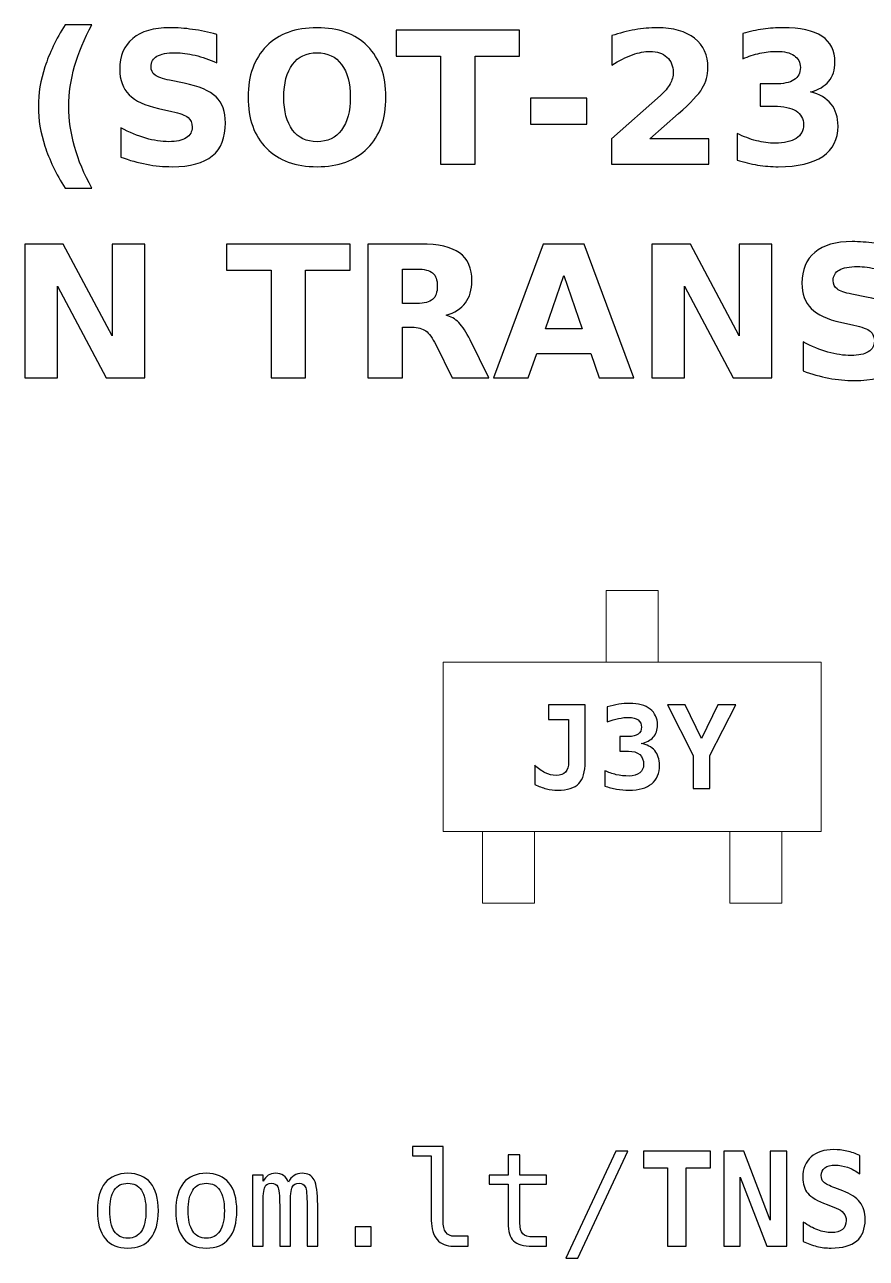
# Model space of a CAD drawing. Header units: centimetres. Extents: x -11.37 to -9.62, y -15.24 to -14.3.
# Drawn here: x -10.966 to -10.32, y -15.243 to -14.295 of the extents above; entities that cross this region are included whole.
import ezdxf

# ---------------------------------------------------------------- set-up
doc = ezdxf.new("R2010")
doc.units = ezdxf.units.CM
doc.header["$MEASUREMENT"] = 0
doc.layers.add('Layer 1', color=7, linetype='Continuous')

msp = doc.modelspace()

# ---------------------------------------------------------------- linework, layer by layer
at = {"layer": 'Layer 1', "color": 7, "lineweight": 9}
for points in [[(-10.52, -14.785), (-10.48, -14.785), (-10.48, -14.73), (-10.52, -14.73), (-10.52, -14.785)], [(-10.645, -14.915), (-10.355, -14.915), (-10.355, -14.785), (-10.645, -14.785), (-10.645, -14.915)], [(-10.615, -14.97), (-10.575, -14.97), (-10.575, -14.915), (-10.615, -14.915), (-10.615, -14.97)], [(-10.425, -14.97), (-10.385, -14.97), (-10.385, -14.915), (-10.425, -14.915), (-10.425, -14.97)]]:
    msp.add_lwpolyline(points, close=True, dxfattribs=at)
at = {"layer": 'Layer 1', "color": 250}
for points, knots in [([(-10.91477, -14.42107), (-10.91477, -14.42107), (-10.93523, -14.42107), (-10.93523, -14.42107), (-10.93523, -14.42107), (-10.94226, -14.40974), (-10.94746, -14.39894), (-10.9508, -14.38871), (-10.9508, -14.38871), (-10.95416, -14.3785), (-10.95583, -14.36837), (-10.95583, -14.3583), (-10.95583, -14.3583), (-10.95583, -14.34824), (-10.95414, -14.33805), (-10.95078, -14.32775), (-10.95078, -14.32775), (-10.94739, -14.31743), (-10.94222, -14.30666), (-10.93523, -14.29539), (-10.93523, -14.29539), (-10.93523, -14.29539), (-10.91477, -14.29539), (-10.91477, -14.29539), (-10.91477, -14.29539), (-10.92065, -14.30628), (-10.92505, -14.31693), (-10.92799, -14.32733), (-10.92799, -14.32733), (-10.93093, -14.33772), (-10.93241, -14.348), (-10.93241, -14.35816), (-10.93241, -14.35816), (-10.93241, -14.36832), (-10.93095, -14.3786), (-10.92804, -14.38904), (-10.92804, -14.38904), (-10.92512, -14.39946), (-10.9207, -14.41014), (-10.91477, -14.42107)], [0, 0, 0, 0, 0.1, 0.1, 0.1, 0.1, 0.2, 0.2, 0.2, 0.2, 0.3, 0.3, 0.3, 0.3, 0.4, 0.4, 0.4, 0.4, 0.5, 0.5, 0.5, 0.5, 0.6, 0.6, 0.6, 0.6, 0.7, 0.7, 0.7, 0.7, 0.8, 0.8, 0.8, 0.8, 0.9, 0.9, 0.9, 0.9, 1, 1, 1, 1]), ([(-10.81893, -14.30285), (-10.81893, -14.30285), (-10.81893, -14.3246), (-10.81893, -14.3246), (-10.81893, -14.3246), (-10.82458, -14.32208), (-10.8301, -14.32018), (-10.83546, -14.31889), (-10.83546, -14.31889), (-10.84085, -14.31759), (-10.84593, -14.31696), (-10.8507, -14.31696), (-10.8507, -14.31696), (-10.85703, -14.31696), (-10.86173, -14.31783), (-10.86477, -14.31957), (-10.86477, -14.31957), (-10.8678, -14.32133), (-10.86931, -14.32404), (-10.86931, -14.32771), (-10.86931, -14.32771), (-10.86931, -14.33046), (-10.8683, -14.33262), (-10.86625, -14.33415), (-10.86625, -14.33415), (-10.8642, -14.33568), (-10.86049, -14.33702), (-10.8551, -14.33812), (-10.8551, -14.33812), (-10.8551, -14.33812), (-10.84381, -14.34038), (-10.84381, -14.34038), (-10.84381, -14.34038), (-10.83236, -14.34269), (-10.82425, -14.34617), (-10.81943, -14.35087), (-10.81943, -14.35087), (-10.8146, -14.35555), (-10.81218, -14.36221), (-10.81218, -14.37084), (-10.81218, -14.37084), (-10.81218, -14.3822), (-10.81554, -14.39064), (-10.82227, -14.39617), (-10.82227, -14.39617), (-10.829, -14.40169), (-10.83927, -14.40447), (-10.8531, -14.40447), (-10.8531, -14.40447), (-10.85964, -14.40447), (-10.86618, -14.40386), (-10.87274, -14.40261), (-10.87274, -14.40261), (-10.8793, -14.40136), (-10.88589, -14.39953), (-10.89245, -14.39711), (-10.89245, -14.39711), (-10.89245, -14.39711), (-10.89245, -14.37472), (-10.89245, -14.37472), (-10.89245, -14.37472), (-10.88589, -14.3782), (-10.87954, -14.38083), (-10.8734, -14.3826), (-10.8734, -14.3826), (-10.86726, -14.38436), (-10.86136, -14.38525), (-10.85567, -14.38525), (-10.85567, -14.38525), (-10.84988, -14.38525), (-10.84544, -14.38429), (-10.84236, -14.38236), (-10.84236, -14.38236), (-10.83927, -14.38043), (-10.83775, -14.37768), (-10.83775, -14.37408), (-10.83775, -14.37408), (-10.83775, -14.37088), (-10.83878, -14.36839), (-10.84087, -14.36665), (-10.84087, -14.36665), (-10.84297, -14.36491), (-10.84713, -14.36334), (-10.85339, -14.36197), (-10.85339, -14.36197), (-10.85339, -14.36197), (-10.86366, -14.35969), (-10.86366, -14.35969), (-10.86366, -14.35969), (-10.87394, -14.35748), (-10.88147, -14.35398), (-10.88622, -14.34915), (-10.88622, -14.34915), (-10.89097, -14.34433), (-10.89334, -14.33782), (-10.89334, -14.32966), (-10.89334, -14.32966), (-10.89334, -14.3194), (-10.89003, -14.31152), (-10.88342, -14.30602), (-10.88342, -14.30602), (-10.87681, -14.30049), (-10.86731, -14.29774), (-10.85489, -14.29774), (-10.85489, -14.29774), (-10.84925, -14.29774), (-10.84344, -14.29817), (-10.83746, -14.29901), (-10.83746, -14.29901), (-10.83149, -14.29986), (-10.82531, -14.30113), (-10.81893, -14.30285)], [0, 0, 0, 0, 0.035714, 0.035714, 0.035714, 0.035714, 0.071429, 0.071429, 0.071429, 0.071429, 0.107143, 0.107143, 0.107143, 0.107143, 0.142857, 0.142857, 0.142857, 0.142857, 0.178571, 0.178571, 0.178571, 0.178571, 0.214286, 0.214286, 0.214286, 0.214286, 0.25, 0.25, 0.25, 0.25, 0.285714, 0.285714, 0.285714, 0.285714, 0.321429, 0.321429, 0.321429, 0.321429, 0.357143, 0.357143, 0.357143, 0.357143, 0.392857, 0.392857, 0.392857, 0.392857, 0.428571, 0.428571, 0.428571, 0.428571, 0.464286, 0.464286, 0.464286, 0.464286, 0.5, 0.5, 0.5, 0.5, 0.535714, 0.535714, 0.535714, 0.535714, 0.571429, 0.571429, 0.571429, 0.571429, 0.607143, 0.607143, 0.607143, 0.607143, 0.642857, 0.642857, 0.642857, 0.642857, 0.678571, 0.678571, 0.678571, 0.678571, 0.714286, 0.714286, 0.714286, 0.714286, 0.75, 0.75, 0.75, 0.75, 0.785714, 0.785714, 0.785714, 0.785714, 0.821429, 0.821429, 0.821429, 0.821429, 0.857143, 0.857143, 0.857143, 0.857143, 0.892857, 0.892857, 0.892857, 0.892857, 0.928571, 0.928571, 0.928571, 0.928571, 0.964286, 0.964286, 0.964286, 0.964286, 1, 1, 1, 1]), ([(-10.74191, -14.29774), (-10.72538, -14.29774), (-10.71242, -14.30247), (-10.70306, -14.31195), (-10.70306, -14.31195), (-10.69368, -14.3214), (-10.689, -14.33445), (-10.689, -14.35113), (-10.689, -14.35113), (-10.689, -14.36776), (-10.69368, -14.38081), (-10.70306, -14.39026), (-10.70306, -14.39026), (-10.71242, -14.39974), (-10.72538, -14.40447), (-10.74191, -14.40447), (-10.74191, -14.40447), (-10.7584, -14.40447), (-10.77133, -14.39974), (-10.78074, -14.39026), (-10.78074, -14.39026), (-10.79012, -14.38081), (-10.79483, -14.36776), (-10.79483, -14.35113), (-10.79483, -14.35113), (-10.79483, -14.33445), (-10.79012, -14.3214), (-10.78074, -14.31195), (-10.78074, -14.31195), (-10.77133, -14.30247), (-10.7584, -14.29774), (-10.74191, -14.29774)], [0, 0, 0, 0, 0.125, 0.125, 0.125, 0.125, 0.25, 0.25, 0.25, 0.25, 0.375, 0.375, 0.375, 0.375, 0.5, 0.5, 0.5, 0.5, 0.625, 0.625, 0.625, 0.625, 0.75, 0.75, 0.75, 0.75, 0.875, 0.875, 0.875, 0.875, 1, 1, 1, 1]), ([(-10.48641, -14.38297), (-10.48641, -14.38297), (-10.44113, -14.38297), (-10.44113, -14.38297), (-10.44113, -14.38297), (-10.44113, -14.38297), (-10.44113, -14.40247), (-10.44113, -14.40247), (-10.44113, -14.40247), (-10.44113, -14.40247), (-10.5159, -14.40247), (-10.5159, -14.40247), (-10.5159, -14.40247), (-10.5159, -14.40247), (-10.5159, -14.38297), (-10.5159, -14.38297), (-10.5159, -14.38297), (-10.5159, -14.38297), (-10.47834, -14.34984), (-10.47834, -14.34984), (-10.47834, -14.34984), (-10.47498, -14.3468), (-10.47251, -14.34384), (-10.47091, -14.34095), (-10.47091, -14.34095), (-10.46929, -14.33805), (-10.46849, -14.33504), (-10.46849, -14.33191), (-10.46849, -14.33191), (-10.46849, -14.32709), (-10.47011, -14.32321), (-10.47335, -14.32027), (-10.47335, -14.32027), (-10.47658, -14.31733), (-10.48088, -14.31588), (-10.48627, -14.31588), (-10.48627, -14.31588), (-10.4904, -14.31588), (-10.49492, -14.31677), (-10.49984, -14.31853), (-10.49984, -14.31853), (-10.50475, -14.3203), (-10.51002, -14.32293), (-10.51562, -14.32641), (-10.51562, -14.32641), (-10.51562, -14.32641), (-10.51562, -14.30381), (-10.51562, -14.30381), (-10.51562, -14.30381), (-10.50964, -14.30184), (-10.50374, -14.30033), (-10.49791, -14.2993), (-10.49791, -14.2993), (-10.49207, -14.29826), (-10.48636, -14.29774), (-10.48074, -14.29774), (-10.48074, -14.29774), (-10.46844, -14.29774), (-10.45887, -14.30045), (-10.45205, -14.30588), (-10.45205, -14.30588), (-10.44523, -14.31129), (-10.44182, -14.31884), (-10.44182, -14.32855), (-10.44182, -14.32855), (-10.44182, -14.33415), (-10.44327, -14.33937), (-10.44617, -14.34422), (-10.44617, -14.34422), (-10.44906, -14.34906), (-10.45515, -14.35555), (-10.46442, -14.36369), (-10.46442, -14.36369), (-10.46442, -14.36369), (-10.48641, -14.38297), (-10.48641, -14.38297)], [0, 0, 0, 0, 0.052632, 0.052632, 0.052632, 0.052632, 0.105263, 0.105263, 0.105263, 0.105263, 0.157895, 0.157895, 0.157895, 0.157895, 0.210526, 0.210526, 0.210526, 0.210526, 0.263158, 0.263158, 0.263158, 0.263158, 0.315789, 0.315789, 0.315789, 0.315789, 0.368421, 0.368421, 0.368421, 0.368421, 0.421053, 0.421053, 0.421053, 0.421053, 0.473684, 0.473684, 0.473684, 0.473684, 0.526316, 0.526316, 0.526316, 0.526316, 0.578947, 0.578947, 0.578947, 0.578947, 0.631579, 0.631579, 0.631579, 0.631579, 0.684211, 0.684211, 0.684211, 0.684211, 0.736842, 0.736842, 0.736842, 0.736842, 0.789474, 0.789474, 0.789474, 0.789474, 0.842105, 0.842105, 0.842105, 0.842105, 0.894737, 0.894737, 0.894737, 0.894737, 0.947368, 0.947368, 0.947368, 0.947368, 1, 1, 1, 1]), ([(-10.36315, -14.34699), (-10.35623, -14.34878), (-10.35094, -14.35191), (-10.34734, -14.35633), (-10.34734, -14.35633), (-10.34374, -14.36077), (-10.34193, -14.36639), (-10.34193, -14.37324), (-10.34193, -14.37324), (-10.34193, -14.38344), (-10.34584, -14.3912), (-10.35364, -14.39652), (-10.35364, -14.39652), (-10.36145, -14.40181), (-10.37284, -14.40447), (-10.38782, -14.40447), (-10.38782, -14.40447), (-10.39311, -14.40447), (-10.3984, -14.40405), (-10.40372, -14.4032), (-10.40372, -14.4032), (-10.40901, -14.40235), (-10.41425, -14.40106), (-10.41945, -14.39937), (-10.41945, -14.39937), (-10.41945, -14.39937), (-10.41945, -14.3789), (-10.41945, -14.3789), (-10.41945, -14.3789), (-10.41449, -14.38137), (-10.40957, -14.38326), (-10.40468, -14.38453), (-10.40468, -14.38453), (-10.39979, -14.38577), (-10.39497, -14.38641), (-10.39024, -14.38641), (-10.39024, -14.38641), (-10.38321, -14.38641), (-10.37782, -14.38518), (-10.37408, -14.38276), (-10.37408, -14.38276), (-10.37034, -14.38032), (-10.36846, -14.37684), (-10.36846, -14.37227), (-10.36846, -14.37227), (-10.36846, -14.36759), (-10.37039, -14.36404), (-10.37422, -14.36164), (-10.37422, -14.36164), (-10.37806, -14.35922), (-10.38372, -14.35802), (-10.3912, -14.35802), (-10.3912, -14.35802), (-10.3912, -14.35802), (-10.40181, -14.35802), (-10.40181, -14.35802), (-10.40181, -14.35802), (-10.40181, -14.35802), (-10.40181, -14.34092), (-10.40181, -14.34092), (-10.40181, -14.34092), (-10.40181, -14.34092), (-10.39066, -14.34092), (-10.39066, -14.34092), (-10.39066, -14.34092), (-10.38398, -14.34092), (-10.37904, -14.33989), (-10.37578, -14.33779), (-10.37578, -14.33779), (-10.37251, -14.3357), (-10.37088, -14.33253), (-10.37088, -14.32827), (-10.37088, -14.32827), (-10.37088, -14.32432), (-10.37246, -14.32126), (-10.37563, -14.31912), (-10.37563, -14.31912), (-10.37881, -14.31696), (-10.38328, -14.31588), (-10.38906, -14.31588), (-10.38906, -14.31588), (-10.39334, -14.31588), (-10.39765, -14.31635), (-10.40202, -14.31731), (-10.40202, -14.31731), (-10.40637, -14.31827), (-10.4107, -14.31971), (-10.41503, -14.32159), (-10.41503, -14.32159), (-10.41503, -14.32159), (-10.41503, -14.30216), (-10.41503, -14.30216), (-10.41503, -14.30216), (-10.40978, -14.30068), (-10.40461, -14.29958), (-10.39946, -14.29885), (-10.39946, -14.29885), (-10.39431, -14.29812), (-10.38928, -14.29774), (-10.38431, -14.29774), (-10.38431, -14.29774), (-10.37095, -14.29774), (-10.36094, -14.29993), (-10.3543, -14.30433), (-10.3543, -14.30433), (-10.34767, -14.3087), (-10.34436, -14.31531), (-10.34436, -14.32413), (-10.34436, -14.32413), (-10.34436, -14.33013), (-10.34593, -14.33507), (-10.34911, -14.3389), (-10.34911, -14.3389), (-10.35228, -14.34273), (-10.35696, -14.34544), (-10.36315, -14.34699)], [0, 0, 0, 0, 0.034483, 0.034483, 0.034483, 0.034483, 0.068966, 0.068966, 0.068966, 0.068966, 0.103448, 0.103448, 0.103448, 0.103448, 0.137931, 0.137931, 0.137931, 0.137931, 0.172414, 0.172414, 0.172414, 0.172414, 0.206897, 0.206897, 0.206897, 0.206897, 0.241379, 0.241379, 0.241379, 0.241379, 0.275862, 0.275862, 0.275862, 0.275862, 0.310345, 0.310345, 0.310345, 0.310345, 0.344828, 0.344828, 0.344828, 0.344828, 0.37931, 0.37931, 0.37931, 0.37931, 0.413793, 0.413793, 0.413793, 0.413793, 0.448276, 0.448276, 0.448276, 0.448276, 0.482759, 0.482759, 0.482759, 0.482759, 0.517241, 0.517241, 0.517241, 0.517241, 0.551724, 0.551724, 0.551724, 0.551724, 0.586207, 0.586207, 0.586207, 0.586207, 0.62069, 0.62069, 0.62069, 0.62069, 0.655172, 0.655172, 0.655172, 0.655172, 0.689655, 0.689655, 0.689655, 0.689655, 0.724138, 0.724138, 0.724138, 0.724138, 0.758621, 0.758621, 0.758621, 0.758621, 0.793103, 0.793103, 0.793103, 0.793103, 0.827586, 0.827586, 0.827586, 0.827586, 0.862069, 0.862069, 0.862069, 0.862069, 0.896552, 0.896552, 0.896552, 0.896552, 0.931034, 0.931034, 0.931034, 0.931034, 0.965517, 0.965517, 0.965517, 0.965517, 1, 1, 1, 1]), ([(-10.68121, -14.2996), (-10.68121, -14.2996), (-10.58641, -14.2996), (-10.58641, -14.2996), (-10.58641, -14.2996), (-10.58641, -14.2996), (-10.58641, -14.31966), (-10.58641, -14.31966), (-10.58641, -14.31966), (-10.58641, -14.31966), (-10.62051, -14.31966), (-10.62051, -14.31966), (-10.62051, -14.31966), (-10.62051, -14.31966), (-10.62051, -14.40247), (-10.62051, -14.40247), (-10.62051, -14.40247), (-10.62051, -14.40247), (-10.64704, -14.40247), (-10.64704, -14.40247), (-10.64704, -14.40247), (-10.64704, -14.40247), (-10.64704, -14.31966), (-10.64704, -14.31966), (-10.64704, -14.31966), (-10.64704, -14.31966), (-10.68121, -14.31966), (-10.68121, -14.31966), (-10.68121, -14.31966), (-10.68121, -14.31966), (-10.68121, -14.2996), (-10.68121, -14.2996)], [0, 0, 0, 0, 0.125, 0.125, 0.125, 0.125, 0.25, 0.25, 0.25, 0.25, 0.375, 0.375, 0.375, 0.375, 0.5, 0.5, 0.5, 0.5, 0.625, 0.625, 0.625, 0.625, 0.75, 0.75, 0.75, 0.75, 0.875, 0.875, 0.875, 0.875, 1, 1, 1, 1]), ([(-10.74191, -14.31696), (-10.75, -14.31696), (-10.75626, -14.31994), (-10.76073, -14.32592), (-10.76073, -14.32592), (-10.76517, -14.33189), (-10.76741, -14.34029), (-10.76741, -14.35113), (-10.76741, -14.35113), (-10.76741, -14.36195), (-10.76517, -14.37032), (-10.76073, -14.37629), (-10.76073, -14.37629), (-10.75626, -14.38227), (-10.75, -14.38525), (-10.74191, -14.38525), (-10.74191, -14.38525), (-10.73377, -14.38525), (-10.7275, -14.38227), (-10.72303, -14.37629), (-10.72303, -14.37629), (-10.71858, -14.37032), (-10.71635, -14.36195), (-10.71635, -14.35113), (-10.71635, -14.35113), (-10.71635, -14.34029), (-10.71858, -14.33189), (-10.72303, -14.32592), (-10.72303, -14.32592), (-10.7275, -14.31994), (-10.73377, -14.31696), (-10.74191, -14.31696)], [0, 0, 0, 0, 0.125, 0.125, 0.125, 0.125, 0.25, 0.25, 0.25, 0.25, 0.375, 0.375, 0.375, 0.375, 0.5, 0.5, 0.5, 0.5, 0.625, 0.625, 0.625, 0.625, 0.75, 0.75, 0.75, 0.75, 0.875, 0.875, 0.875, 0.875, 1, 1, 1, 1]), ([(-10.57799, -14.35184), (-10.57799, -14.35184), (-10.53471, -14.35184), (-10.53471, -14.35184), (-10.53471, -14.35184), (-10.53471, -14.35184), (-10.53471, -14.3719), (-10.53471, -14.3719), (-10.53471, -14.3719), (-10.53471, -14.3719), (-10.57799, -14.3719), (-10.57799, -14.3719), (-10.57799, -14.3719), (-10.57799, -14.3719), (-10.57799, -14.35184), (-10.57799, -14.35184)], [0, 0, 0, 0, 0.25, 0.25, 0.25, 0.25, 0.5, 0.5, 0.5, 0.5, 0.75, 0.75, 0.75, 0.75, 1, 1, 1, 1]), ([(-10.96631, -14.46385), (-10.96631, -14.46385), (-10.93668, -14.46385), (-10.93668, -14.46385), (-10.93668, -14.46385), (-10.93668, -14.46385), (-10.89926, -14.53441), (-10.89926, -14.53441), (-10.89926, -14.53441), (-10.89926, -14.53441), (-10.89926, -14.46385), (-10.89926, -14.46385), (-10.89926, -14.46385), (-10.89926, -14.46385), (-10.87412, -14.46385), (-10.87412, -14.46385), (-10.87412, -14.46385), (-10.87412, -14.46385), (-10.87412, -14.56672), (-10.87412, -14.56672), (-10.87412, -14.56672), (-10.87412, -14.56672), (-10.90375, -14.56672), (-10.90375, -14.56672), (-10.90375, -14.56672), (-10.90375, -14.56672), (-10.94117, -14.49616), (-10.94117, -14.49616), (-10.94117, -14.49616), (-10.94117, -14.49616), (-10.94117, -14.56672), (-10.94117, -14.56672), (-10.94117, -14.56672), (-10.94117, -14.56672), (-10.96631, -14.56672), (-10.96631, -14.56672), (-10.96631, -14.56672), (-10.96631, -14.56672), (-10.96631, -14.46385), (-10.96631, -14.46385)], [0, 0, 0, 0, 0.1, 0.1, 0.1, 0.1, 0.2, 0.2, 0.2, 0.2, 0.3, 0.3, 0.3, 0.3, 0.4, 0.4, 0.4, 0.4, 0.5, 0.5, 0.5, 0.5, 0.6, 0.6, 0.6, 0.6, 0.7, 0.7, 0.7, 0.7, 0.8, 0.8, 0.8, 0.8, 0.9, 0.9, 0.9, 0.9, 1, 1, 1, 1]), ([(-10.81137, -14.46385), (-10.81137, -14.46385), (-10.71657, -14.46385), (-10.71657, -14.46385), (-10.71657, -14.46385), (-10.71657, -14.46385), (-10.71657, -14.48391), (-10.71657, -14.48391), (-10.71657, -14.48391), (-10.71657, -14.48391), (-10.75067, -14.48391), (-10.75067, -14.48391), (-10.75067, -14.48391), (-10.75067, -14.48391), (-10.75067, -14.56672), (-10.75067, -14.56672), (-10.75067, -14.56672), (-10.75067, -14.56672), (-10.7772, -14.56672), (-10.7772, -14.56672), (-10.7772, -14.56672), (-10.7772, -14.56672), (-10.7772, -14.48391), (-10.7772, -14.48391), (-10.7772, -14.48391), (-10.7772, -14.48391), (-10.81137, -14.48391), (-10.81137, -14.48391), (-10.81137, -14.48391), (-10.81137, -14.48391), (-10.81137, -14.46385), (-10.81137, -14.46385)], [0, 0, 0, 0, 0.125, 0.125, 0.125, 0.125, 0.25, 0.25, 0.25, 0.25, 0.375, 0.375, 0.375, 0.375, 0.5, 0.5, 0.5, 0.5, 0.625, 0.625, 0.625, 0.625, 0.75, 0.75, 0.75, 0.75, 0.875, 0.875, 0.875, 0.875, 1, 1, 1, 1]), ([(-10.6763, -14.5278), (-10.6763, -14.5278), (-10.6763, -14.56672), (-10.6763, -14.56672), (-10.6763, -14.56672), (-10.6763, -14.56672), (-10.70283, -14.56672), (-10.70283, -14.56672), (-10.70283, -14.56672), (-10.70283, -14.56672), (-10.70283, -14.46385), (-10.70283, -14.46385), (-10.70283, -14.46385), (-10.70283, -14.46385), (-10.66231, -14.46385), (-10.66231, -14.46385), (-10.66231, -14.46385), (-10.64876, -14.46385), (-10.63881, -14.46613), (-10.63251, -14.47067), (-10.63251, -14.47067), (-10.62619, -14.47521), (-10.62303, -14.48241), (-10.62303, -14.49224), (-10.62303, -14.49224), (-10.62303, -14.49903), (-10.62468, -14.50463), (-10.62795, -14.50898), (-10.62795, -14.50898), (-10.63124, -14.51336), (-10.6362, -14.51658), (-10.64281, -14.51863), (-10.64281, -14.51863), (-10.63919, -14.51947), (-10.63592, -14.52133), (-10.63305, -14.52425), (-10.63305, -14.52425), (-10.63018, -14.52716), (-10.62729, -14.53158), (-10.62435, -14.53751), (-10.62435, -14.53751), (-10.62435, -14.53751), (-10.60993, -14.56672), (-10.60993, -14.56672), (-10.60993, -14.56672), (-10.60993, -14.56672), (-10.6382, -14.56672), (-10.6382, -14.56672), (-10.6382, -14.56672), (-10.6382, -14.56672), (-10.65074, -14.54116), (-10.65074, -14.54116), (-10.65074, -14.54116), (-10.65325, -14.53603), (-10.65582, -14.5325), (-10.65843, -14.53062), (-10.65843, -14.53062), (-10.66102, -14.52874), (-10.66447, -14.5278), (-10.6688, -14.5278), (-10.6688, -14.5278), (-10.6688, -14.5278), (-10.6763, -14.5278), (-10.6763, -14.5278)], [0, 0, 0, 0, 0.0625, 0.0625, 0.0625, 0.0625, 0.125, 0.125, 0.125, 0.125, 0.1875, 0.1875, 0.1875, 0.1875, 0.25, 0.25, 0.25, 0.25, 0.3125, 0.3125, 0.3125, 0.3125, 0.375, 0.375, 0.375, 0.375, 0.4375, 0.4375, 0.4375, 0.4375, 0.5, 0.5, 0.5, 0.5, 0.5625, 0.5625, 0.5625, 0.5625, 0.625, 0.625, 0.625, 0.625, 0.6875, 0.6875, 0.6875, 0.6875, 0.75, 0.75, 0.75, 0.75, 0.8125, 0.8125, 0.8125, 0.8125, 0.875, 0.875, 0.875, 0.875, 0.9375, 0.9375, 0.9375, 0.9375, 1, 1, 1, 1]), ([(-10.53176, -14.548), (-10.53176, -14.548), (-10.57325, -14.548), (-10.57325, -14.548), (-10.57325, -14.548), (-10.57325, -14.548), (-10.57979, -14.56672), (-10.57979, -14.56672), (-10.57979, -14.56672), (-10.57979, -14.56672), (-10.60646, -14.56672), (-10.60646, -14.56672), (-10.60646, -14.56672), (-10.60646, -14.56672), (-10.56836, -14.46385), (-10.56836, -14.46385), (-10.56836, -14.46385), (-10.56836, -14.46385), (-10.53673, -14.46385), (-10.53673, -14.46385), (-10.53673, -14.46385), (-10.53673, -14.46385), (-10.49863, -14.56672), (-10.49863, -14.56672), (-10.49863, -14.56672), (-10.49863, -14.56672), (-10.5253, -14.56672), (-10.5253, -14.56672), (-10.5253, -14.56672), (-10.5253, -14.56672), (-10.53176, -14.548), (-10.53176, -14.548)], [0, 0, 0, 0, 0.125, 0.125, 0.125, 0.125, 0.25, 0.25, 0.25, 0.25, 0.375, 0.375, 0.375, 0.375, 0.5, 0.5, 0.5, 0.5, 0.625, 0.625, 0.625, 0.625, 0.75, 0.75, 0.75, 0.75, 0.875, 0.875, 0.875, 0.875, 1, 1, 1, 1]), ([(-10.48496, -14.46385), (-10.48496, -14.46385), (-10.45533, -14.46385), (-10.45533, -14.46385), (-10.45533, -14.46385), (-10.45533, -14.46385), (-10.41791, -14.53441), (-10.41791, -14.53441), (-10.41791, -14.53441), (-10.41791, -14.53441), (-10.41791, -14.46385), (-10.41791, -14.46385), (-10.41791, -14.46385), (-10.41791, -14.46385), (-10.39277, -14.46385), (-10.39277, -14.46385), (-10.39277, -14.46385), (-10.39277, -14.46385), (-10.39277, -14.56672), (-10.39277, -14.56672), (-10.39277, -14.56672), (-10.39277, -14.56672), (-10.4224, -14.56672), (-10.4224, -14.56672), (-10.4224, -14.56672), (-10.4224, -14.56672), (-10.45982, -14.49616), (-10.45982, -14.49616), (-10.45982, -14.49616), (-10.45982, -14.49616), (-10.45982, -14.56672), (-10.45982, -14.56672), (-10.45982, -14.56672), (-10.45982, -14.56672), (-10.48496, -14.56672), (-10.48496, -14.56672), (-10.48496, -14.56672), (-10.48496, -14.56672), (-10.48496, -14.46385), (-10.48496, -14.46385)], [0, 0, 0, 0, 0.1, 0.1, 0.1, 0.1, 0.2, 0.2, 0.2, 0.2, 0.3, 0.3, 0.3, 0.3, 0.4, 0.4, 0.4, 0.4, 0.5, 0.5, 0.5, 0.5, 0.6, 0.6, 0.6, 0.6, 0.7, 0.7, 0.7, 0.7, 0.8, 0.8, 0.8, 0.8, 0.9, 0.9, 0.9, 0.9, 1, 1, 1, 1]), ([(-10.29528, -14.4671), (-10.29528, -14.4671), (-10.29528, -14.48885), (-10.29528, -14.48885), (-10.29528, -14.48885), (-10.30093, -14.48633), (-10.30645, -14.48443), (-10.31181, -14.48314), (-10.31181, -14.48314), (-10.3172, -14.48184), (-10.32228, -14.48121), (-10.32705, -14.48121), (-10.32705, -14.48121), (-10.33338, -14.48121), (-10.33808, -14.48208), (-10.34112, -14.48382), (-10.34112, -14.48382), (-10.34415, -14.48558), (-10.34566, -14.48829), (-10.34566, -14.49196), (-10.34566, -14.49196), (-10.34566, -14.49471), (-10.34465, -14.49687), (-10.3426, -14.4984), (-10.3426, -14.4984), (-10.34055, -14.49993), (-10.33684, -14.50127), (-10.33145, -14.50237), (-10.33145, -14.50237), (-10.33145, -14.50237), (-10.32016, -14.50463), (-10.32016, -14.50463), (-10.32016, -14.50463), (-10.30871, -14.50694), (-10.3006, -14.51042), (-10.29578, -14.51512), (-10.29578, -14.51512), (-10.29095, -14.5198), (-10.28853, -14.52646), (-10.28853, -14.53509), (-10.28853, -14.53509), (-10.28853, -14.54645), (-10.29189, -14.55489), (-10.29862, -14.56042), (-10.29862, -14.56042), (-10.30535, -14.56594), (-10.31562, -14.56872), (-10.32945, -14.56872), (-10.32945, -14.56872), (-10.33599, -14.56872), (-10.34253, -14.56811), (-10.34909, -14.56686), (-10.34909, -14.56686), (-10.35565, -14.56561), (-10.36224, -14.56378), (-10.3688, -14.56136), (-10.3688, -14.56136), (-10.3688, -14.56136), (-10.3688, -14.53897), (-10.3688, -14.53897), (-10.3688, -14.53897), (-10.36224, -14.54245), (-10.35589, -14.54508), (-10.34975, -14.54685), (-10.34975, -14.54685), (-10.34361, -14.54861), (-10.33771, -14.5495), (-10.33202, -14.5495), (-10.33202, -14.5495), (-10.32623, -14.5495), (-10.32179, -14.54854), (-10.31871, -14.54661), (-10.31871, -14.54661), (-10.31562, -14.54468), (-10.3141, -14.54193), (-10.3141, -14.53833), (-10.3141, -14.53833), (-10.3141, -14.53513), (-10.31513, -14.53264), (-10.31722, -14.5309), (-10.31722, -14.5309), (-10.31932, -14.52916), (-10.32348, -14.52759), (-10.32974, -14.52622), (-10.32974, -14.52622), (-10.32974, -14.52622), (-10.34001, -14.52394), (-10.34001, -14.52394), (-10.34001, -14.52394), (-10.35029, -14.52173), (-10.35782, -14.51823), (-10.36257, -14.5134), (-10.36257, -14.5134), (-10.36732, -14.50858), (-10.36969, -14.50207), (-10.36969, -14.49391), (-10.36969, -14.49391), (-10.36969, -14.48365), (-10.36638, -14.47577), (-10.35977, -14.47027), (-10.35977, -14.47027), (-10.35316, -14.46474), (-10.34366, -14.46199), (-10.33124, -14.46199), (-10.33124, -14.46199), (-10.3256, -14.46199), (-10.31979, -14.46242), (-10.31381, -14.46326), (-10.31381, -14.46326), (-10.30784, -14.46411), (-10.30166, -14.46538), (-10.29528, -14.4671)], [0, 0, 0, 0, 0.035714, 0.035714, 0.035714, 0.035714, 0.071429, 0.071429, 0.071429, 0.071429, 0.107143, 0.107143, 0.107143, 0.107143, 0.142857, 0.142857, 0.142857, 0.142857, 0.178571, 0.178571, 0.178571, 0.178571, 0.214286, 0.214286, 0.214286, 0.214286, 0.25, 0.25, 0.25, 0.25, 0.285714, 0.285714, 0.285714, 0.285714, 0.321429, 0.321429, 0.321429, 0.321429, 0.357143, 0.357143, 0.357143, 0.357143, 0.392857, 0.392857, 0.392857, 0.392857, 0.428571, 0.428571, 0.428571, 0.428571, 0.464286, 0.464286, 0.464286, 0.464286, 0.5, 0.5, 0.5, 0.5, 0.535714, 0.535714, 0.535714, 0.535714, 0.571429, 0.571429, 0.571429, 0.571429, 0.607143, 0.607143, 0.607143, 0.607143, 0.642857, 0.642857, 0.642857, 0.642857, 0.678571, 0.678571, 0.678571, 0.678571, 0.714286, 0.714286, 0.714286, 0.714286, 0.75, 0.75, 0.75, 0.75, 0.785714, 0.785714, 0.785714, 0.785714, 0.821429, 0.821429, 0.821429, 0.821429, 0.857143, 0.857143, 0.857143, 0.857143, 0.892857, 0.892857, 0.892857, 0.892857, 0.928571, 0.928571, 0.928571, 0.928571, 0.964286, 0.964286, 0.964286, 0.964286, 1, 1, 1, 1]), ([(-10.66513, -14.50948), (-10.65958, -14.50948), (-10.65558, -14.50844), (-10.65318, -14.50637), (-10.65318, -14.50637), (-10.65076, -14.5043), (-10.64956, -14.50089), (-10.64956, -14.49616), (-10.64956, -14.49616), (-10.64956, -14.49148), (-10.65076, -14.48812), (-10.65318, -14.4861), (-10.65318, -14.4861), (-10.65558, -14.48408), (-10.65958, -14.48307), (-10.66513, -14.48307), (-10.66513, -14.48307), (-10.66513, -14.48307), (-10.6763, -14.48307), (-10.6763, -14.48307), (-10.6763, -14.48307), (-10.6763, -14.48307), (-10.6763, -14.50948), (-10.6763, -14.50948), (-10.6763, -14.50948), (-10.6763, -14.50948), (-10.66513, -14.50948), (-10.66513, -14.50948)], [0, 0, 0, 0, 0.142857, 0.142857, 0.142857, 0.142857, 0.285714, 0.285714, 0.285714, 0.285714, 0.428571, 0.428571, 0.428571, 0.428571, 0.571429, 0.571429, 0.571429, 0.571429, 0.714286, 0.714286, 0.714286, 0.714286, 0.857143, 0.857143, 0.857143, 0.857143, 1, 1, 1, 1]), ([(-10.56664, -14.5289), (-10.56664, -14.5289), (-10.53844, -14.5289), (-10.53844, -14.5289), (-10.53844, -14.5289), (-10.53844, -14.5289), (-10.55251, -14.48798), (-10.55251, -14.48798), (-10.55251, -14.48798), (-10.55251, -14.48798), (-10.56664, -14.5289), (-10.56664, -14.5289)], [0, 0, 0, 0, 0.333333, 0.333333, 0.333333, 0.333333, 0.666667, 0.666667, 0.666667, 0.666667, 1, 1, 1, 1]), ([(-10.57478, -14.87891), (-10.57478, -14.87891), (-10.57478, -14.86418), (-10.57478, -14.86418), (-10.57478, -14.86418), (-10.57231, -14.86671), (-10.56968, -14.86864), (-10.56687, -14.86996), (-10.56687, -14.86996), (-10.56408, -14.87128), (-10.56126, -14.87194), (-10.55841, -14.87194), (-10.55841, -14.87194), (-10.55509, -14.87194), (-10.55265, -14.87111), (-10.55109, -14.86944), (-10.55109, -14.86944), (-10.54954, -14.86778), (-10.54877, -14.86512), (-10.54877, -14.86146), (-10.54877, -14.86146), (-10.54877, -14.86146), (-10.54877, -14.82901), (-10.54877, -14.82901), (-10.54877, -14.82901), (-10.54877, -14.82901), (-10.56432, -14.82901), (-10.56432, -14.82901), (-10.56432, -14.82901), (-10.56432, -14.82901), (-10.56432, -14.81781), (-10.56432, -14.81781), (-10.56432, -14.81781), (-10.56432, -14.81781), (-10.53607, -14.81781), (-10.53607, -14.81781), (-10.53607, -14.81781), (-10.53607, -14.81781), (-10.53607, -14.86146), (-10.53607, -14.86146), (-10.53607, -14.86146), (-10.53607, -14.86931), (-10.53771, -14.87491), (-10.54099, -14.87829), (-10.54099, -14.87829), (-10.54428, -14.88166), (-10.54971, -14.88335), (-10.55726, -14.88335), (-10.55726, -14.88335), (-10.55998, -14.88335), (-10.56283, -14.88298), (-10.5658, -14.88223), (-10.5658, -14.88223), (-10.56877, -14.88148), (-10.57177, -14.88038), (-10.57478, -14.87891)], [0, 0, 0, 0, 0.071429, 0.071429, 0.071429, 0.071429, 0.142857, 0.142857, 0.142857, 0.142857, 0.214286, 0.214286, 0.214286, 0.214286, 0.285714, 0.285714, 0.285714, 0.285714, 0.357143, 0.357143, 0.357143, 0.357143, 0.428571, 0.428571, 0.428571, 0.428571, 0.5, 0.5, 0.5, 0.5, 0.571429, 0.571429, 0.571429, 0.571429, 0.642857, 0.642857, 0.642857, 0.642857, 0.714286, 0.714286, 0.714286, 0.714286, 0.785714, 0.785714, 0.785714, 0.785714, 0.857143, 0.857143, 0.857143, 0.857143, 0.928571, 0.928571, 0.928571, 0.928571, 1, 1, 1, 1]), ([(-10.50275, -14.85334), (-10.50275, -14.85334), (-10.50955, -14.85334), (-10.50955, -14.85334), (-10.50955, -14.85334), (-10.50955, -14.85334), (-10.50955, -14.84214), (-10.50955, -14.84214), (-10.50955, -14.84214), (-10.50955, -14.84214), (-10.50275, -14.84214), (-10.50275, -14.84214), (-10.50275, -14.84214), (-10.4996, -14.84214), (-10.49715, -14.84152), (-10.49541, -14.84027), (-10.49541, -14.84027), (-10.49368, -14.83902), (-10.49281, -14.83726), (-10.49281, -14.83499), (-10.49281, -14.83499), (-10.49281, -14.83261), (-10.49368, -14.83074), (-10.49541, -14.82941), (-10.49541, -14.82941), (-10.49715, -14.82807), (-10.4996, -14.82741), (-10.50275, -14.82741), (-10.50275, -14.82741), (-10.50516, -14.82741), (-10.50774, -14.82772), (-10.51049, -14.82832), (-10.51049, -14.82832), (-10.51325, -14.82892), (-10.51611, -14.8298), (-10.51906, -14.83095), (-10.51906, -14.83095), (-10.51906, -14.83095), (-10.51906, -14.81941), (-10.51906, -14.81941), (-10.51906, -14.81941), (-10.51611, -14.81852), (-10.5132, -14.81784), (-10.51033, -14.81735), (-10.51033, -14.81735), (-10.50745, -14.81688), (-10.5047, -14.81665), (-10.50205, -14.81665), (-10.50205, -14.81665), (-10.49528, -14.81665), (-10.49, -14.81813), (-10.48622, -14.82109), (-10.48622, -14.82109), (-10.48243, -14.82404), (-10.48054, -14.82811), (-10.48054, -14.83332), (-10.48054, -14.83332), (-10.48054, -14.83712), (-10.48162, -14.84025), (-10.48381, -14.84268), (-10.48381, -14.84268), (-10.48599, -14.8451), (-10.48911, -14.84669), (-10.49315, -14.84743), (-10.49315, -14.84743), (-10.48856, -14.84824), (-10.48505, -14.85007), (-10.48264, -14.85292), (-10.48264, -14.85292), (-10.48023, -14.85578), (-10.47902, -14.85954), (-10.47902, -14.86418), (-10.47902, -14.86418), (-10.47902, -14.87041), (-10.48102, -14.87516), (-10.485, -14.87844), (-10.485, -14.87844), (-10.489, -14.88172), (-10.49479, -14.88335), (-10.50241, -14.88335), (-10.50241, -14.88335), (-10.50564, -14.88335), (-10.50883, -14.88307), (-10.51198, -14.88253), (-10.51198, -14.88253), (-10.51512, -14.88198), (-10.51813, -14.88119), (-10.521, -14.88016), (-10.521, -14.88016), (-10.521, -14.88016), (-10.521, -14.86836), (-10.521, -14.86836), (-10.521, -14.86836), (-10.5183, -14.86971), (-10.51539, -14.87074), (-10.51225, -14.87144), (-10.51225, -14.87144), (-10.50914, -14.87215), (-10.50585, -14.8725), (-10.50241, -14.8725), (-10.50241, -14.8725), (-10.49895, -14.8725), (-10.49623, -14.87171), (-10.49422, -14.87011), (-10.49422, -14.87011), (-10.49221, -14.86852), (-10.49121, -14.86637), (-10.49121, -14.86367), (-10.49121, -14.86367), (-10.49121, -14.86038), (-10.49221, -14.85782), (-10.49422, -14.85603), (-10.49422, -14.85603), (-10.49623, -14.85423), (-10.49907, -14.85334), (-10.50275, -14.85334)], [0, 0, 0, 0, 0.034483, 0.034483, 0.034483, 0.034483, 0.068966, 0.068966, 0.068966, 0.068966, 0.103448, 0.103448, 0.103448, 0.103448, 0.137931, 0.137931, 0.137931, 0.137931, 0.172414, 0.172414, 0.172414, 0.172414, 0.206897, 0.206897, 0.206897, 0.206897, 0.241379, 0.241379, 0.241379, 0.241379, 0.275862, 0.275862, 0.275862, 0.275862, 0.310345, 0.310345, 0.310345, 0.310345, 0.344828, 0.344828, 0.344828, 0.344828, 0.37931, 0.37931, 0.37931, 0.37931, 0.413793, 0.413793, 0.413793, 0.413793, 0.448276, 0.448276, 0.448276, 0.448276, 0.482759, 0.482759, 0.482759, 0.482759, 0.517241, 0.517241, 0.517241, 0.517241, 0.551724, 0.551724, 0.551724, 0.551724, 0.586207, 0.586207, 0.586207, 0.586207, 0.62069, 0.62069, 0.62069, 0.62069, 0.655172, 0.655172, 0.655172, 0.655172, 0.689655, 0.689655, 0.689655, 0.689655, 0.724138, 0.724138, 0.724138, 0.724138, 0.758621, 0.758621, 0.758621, 0.758621, 0.793103, 0.793103, 0.793103, 0.793103, 0.827586, 0.827586, 0.827586, 0.827586, 0.862069, 0.862069, 0.862069, 0.862069, 0.896552, 0.896552, 0.896552, 0.896552, 0.931034, 0.931034, 0.931034, 0.931034, 0.965517, 0.965517, 0.965517, 0.965517, 1, 1, 1, 1]), ([(-10.47295, -14.81781), (-10.47295, -14.81781), (-10.45925, -14.81781), (-10.45925, -14.81781), (-10.45925, -14.81781), (-10.45925, -14.81781), (-10.44676, -14.84365), (-10.44676, -14.84365), (-10.44676, -14.84365), (-10.44676, -14.84365), (-10.43424, -14.81781), (-10.43424, -14.81781), (-10.43424, -14.81781), (-10.43424, -14.81781), (-10.42054, -14.81781), (-10.42054, -14.81781), (-10.42054, -14.81781), (-10.42054, -14.81781), (-10.4404, -14.85677), (-10.4404, -14.85677), (-10.4404, -14.85677), (-10.4404, -14.85677), (-10.4404, -14.8821), (-10.4404, -14.8821), (-10.4404, -14.8821), (-10.4404, -14.8821), (-10.45309, -14.8821), (-10.45309, -14.8821), (-10.45309, -14.8821), (-10.45309, -14.8821), (-10.45309, -14.85677), (-10.45309, -14.85677), (-10.45309, -14.85677), (-10.45309, -14.85677), (-10.47295, -14.81781), (-10.47295, -14.81781)], [0, 0, 0, 0, 0.111111, 0.111111, 0.111111, 0.111111, 0.222222, 0.222222, 0.222222, 0.222222, 0.333333, 0.333333, 0.333333, 0.333333, 0.444444, 0.444444, 0.444444, 0.444444, 0.555556, 0.555556, 0.555556, 0.555556, 0.666667, 0.666667, 0.666667, 0.666667, 0.777778, 0.777778, 0.777778, 0.777778, 0.888889, 0.888889, 0.888889, 0.888889, 1, 1, 1, 1]), ([(-10.64518, -15.2138), (-10.64518, -15.21784), (-10.64444, -15.22087), (-10.64296, -15.22292), (-10.64296, -15.22292), (-10.64148, -15.22497), (-10.63929, -15.226), (-10.63639, -15.226), (-10.63639, -15.226), (-10.63639, -15.226), (-10.62589, -15.226), (-10.62589, -15.226), (-10.62589, -15.226), (-10.62589, -15.226), (-10.62589, -15.23362), (-10.62589, -15.23362), (-10.62589, -15.23362), (-10.62589, -15.23362), (-10.63726, -15.23362), (-10.63726, -15.23362), (-10.63726, -15.23362), (-10.64264, -15.23362), (-10.64679, -15.23189), (-10.64974, -15.22844), (-10.64974, -15.22844), (-10.65269, -15.22499), (-10.65416, -15.2201), (-10.65416, -15.2138), (-10.65416, -15.2138), (-10.65416, -15.2138), (-10.65416, -15.16413), (-10.65416, -15.16413), (-10.65416, -15.16413), (-10.65416, -15.16413), (-10.66856, -15.16413), (-10.66856, -15.16413), (-10.66856, -15.16413), (-10.66856, -15.16413), (-10.66856, -15.1571), (-10.66856, -15.1571), (-10.66856, -15.1571), (-10.66856, -15.1571), (-10.64518, -15.1571), (-10.64518, -15.1571), (-10.64518, -15.1571), (-10.64518, -15.1571), (-10.64518, -15.2138), (-10.64518, -15.2138)], [0, 0, 0, 0, 0.083333, 0.083333, 0.083333, 0.083333, 0.166667, 0.166667, 0.166667, 0.166667, 0.25, 0.25, 0.25, 0.25, 0.333333, 0.333333, 0.333333, 0.333333, 0.416667, 0.416667, 0.416667, 0.416667, 0.5, 0.5, 0.5, 0.5, 0.583333, 0.583333, 0.583333, 0.583333, 0.666667, 0.666667, 0.666667, 0.666667, 0.75, 0.75, 0.75, 0.75, 0.833333, 0.833333, 0.833333, 0.833333, 0.916667, 0.916667, 0.916667, 0.916667, 1, 1, 1, 1]), ([(-10.35043, -15.20163), (-10.35768, -15.19887), (-10.3626, -15.19595), (-10.36518, -15.19292), (-10.36518, -15.19292), (-10.36775, -15.18987), (-10.36903, -15.18578), (-10.36903, -15.18063), (-10.36903, -15.18063), (-10.36903, -15.17403), (-10.36691, -15.16883), (-10.36268, -15.16506), (-10.36268, -15.16506), (-10.35844, -15.16128), (-10.35264, -15.1594), (-10.34524, -15.1594), (-10.34524, -15.1594), (-10.34189, -15.1594), (-10.33854, -15.15978), (-10.33519, -15.16055), (-10.33519, -15.16055), (-10.33183, -15.16131), (-10.32851, -15.16243), (-10.32522, -15.16393), (-10.32522, -15.16393), (-10.32522, -15.16393), (-10.32522, -15.178), (-10.32522, -15.178), (-10.32522, -15.178), (-10.32833, -15.17581), (-10.33146, -15.17416), (-10.33464, -15.17301), (-10.33464, -15.17301), (-10.33784, -15.17188), (-10.34099, -15.17131), (-10.34413, -15.17131), (-10.34413, -15.17131), (-10.34761, -15.17131), (-10.35028, -15.17201), (-10.35213, -15.17341), (-10.35213, -15.17341), (-10.35398, -15.17481), (-10.35491, -15.17681), (-10.35491, -15.17941), (-10.35491, -15.17941), (-10.35491, -15.18143), (-10.35423, -15.1831), (-10.35288, -15.18442), (-10.35288, -15.18442), (-10.35153, -15.18573), (-10.34871, -15.1872), (-10.34441, -15.18878), (-10.34441, -15.18878), (-10.34441, -15.18878), (-10.33821, -15.19113), (-10.33821, -15.19113), (-10.33821, -15.19113), (-10.33236, -15.19328), (-10.32804, -15.19613), (-10.32527, -15.19968), (-10.32527, -15.19968), (-10.32251, -15.20323), (-10.32112, -15.2077), (-10.32112, -15.2131), (-10.32112, -15.2131), (-10.32112, -15.22047), (-10.32329, -15.22595), (-10.32764, -15.22959), (-10.32764, -15.22959), (-10.33199, -15.23322), (-10.33856, -15.23504), (-10.34734, -15.23504), (-10.34734, -15.23504), (-10.35096, -15.23504), (-10.35458, -15.2346), (-10.35821, -15.23374), (-10.35821, -15.23374), (-10.36183, -15.23287), (-10.36535, -15.2316), (-10.36873, -15.2299), (-10.36873, -15.2299), (-10.36873, -15.2299), (-10.36873, -15.215), (-10.36873, -15.215), (-10.36873, -15.215), (-10.3649, -15.21774), (-10.36116, -15.21979), (-10.35758, -15.22112), (-10.35758, -15.22112), (-10.35398, -15.22245), (-10.35043, -15.22312), (-10.34691, -15.22312), (-10.34691, -15.22312), (-10.34336, -15.22312), (-10.34061, -15.22232), (-10.33866, -15.2207), (-10.33866, -15.2207), (-10.33671, -15.21909), (-10.33573, -15.21683), (-10.33573, -15.21393), (-10.33573, -15.21393), (-10.33573, -15.21175), (-10.33638, -15.20983), (-10.33768, -15.2082), (-10.33768, -15.2082), (-10.33898, -15.20655), (-10.34086, -15.20525), (-10.34334, -15.20432), (-10.34334, -15.20432), (-10.34334, -15.20432), (-10.35043, -15.20163), (-10.35043, -15.20163)], [0, 0, 0, 0, 0.035714, 0.035714, 0.035714, 0.035714, 0.071429, 0.071429, 0.071429, 0.071429, 0.107143, 0.107143, 0.107143, 0.107143, 0.142857, 0.142857, 0.142857, 0.142857, 0.178571, 0.178571, 0.178571, 0.178571, 0.214286, 0.214286, 0.214286, 0.214286, 0.25, 0.25, 0.25, 0.25, 0.285714, 0.285714, 0.285714, 0.285714, 0.321429, 0.321429, 0.321429, 0.321429, 0.357143, 0.357143, 0.357143, 0.357143, 0.392857, 0.392857, 0.392857, 0.392857, 0.428571, 0.428571, 0.428571, 0.428571, 0.464286, 0.464286, 0.464286, 0.464286, 0.5, 0.5, 0.5, 0.5, 0.535714, 0.535714, 0.535714, 0.535714, 0.571429, 0.571429, 0.571429, 0.571429, 0.607143, 0.607143, 0.607143, 0.607143, 0.642857, 0.642857, 0.642857, 0.642857, 0.678571, 0.678571, 0.678571, 0.678571, 0.714286, 0.714286, 0.714286, 0.714286, 0.75, 0.75, 0.75, 0.75, 0.785714, 0.785714, 0.785714, 0.785714, 0.821429, 0.821429, 0.821429, 0.821429, 0.857143, 0.857143, 0.857143, 0.857143, 0.892857, 0.892857, 0.892857, 0.892857, 0.928571, 0.928571, 0.928571, 0.928571, 0.964286, 0.964286, 0.964286, 0.964286, 1, 1, 1, 1]), ([(-10.58618, -15.1634), (-10.58618, -15.1634), (-10.58618, -15.17893), (-10.58618, -15.17893), (-10.58618, -15.17893), (-10.58618, -15.17893), (-10.56576, -15.17893), (-10.56576, -15.17893), (-10.56576, -15.17893), (-10.56576, -15.17893), (-10.56576, -15.18592), (-10.56576, -15.18592), (-10.56576, -15.18592), (-10.56576, -15.18592), (-10.58618, -15.18592), (-10.58618, -15.18592), (-10.58618, -15.18592), (-10.58618, -15.18592), (-10.58618, -15.2156), (-10.58618, -15.2156), (-10.58618, -15.2156), (-10.58618, -15.21964), (-10.58542, -15.22245), (-10.58388, -15.22404), (-10.58388, -15.22404), (-10.58235, -15.22564), (-10.57968, -15.22644), (-10.57588, -15.22644), (-10.57588, -15.22644), (-10.57588, -15.22644), (-10.56576, -15.22644), (-10.56576, -15.22644), (-10.56576, -15.22644), (-10.56576, -15.22644), (-10.56576, -15.23362), (-10.56576, -15.23362), (-10.56576, -15.23362), (-10.56576, -15.23362), (-10.57675, -15.23362), (-10.57675, -15.23362), (-10.57675, -15.23362), (-10.5835, -15.23362), (-10.58825, -15.23227), (-10.59102, -15.22957), (-10.59102, -15.22957), (-10.59378, -15.22687), (-10.59517, -15.2222), (-10.59517, -15.2156), (-10.59517, -15.2156), (-10.59517, -15.2156), (-10.59517, -15.18592), (-10.59517, -15.18592), (-10.59517, -15.18592), (-10.59517, -15.18592), (-10.60977, -15.18592), (-10.60977, -15.18592), (-10.60977, -15.18592), (-10.60977, -15.18592), (-10.60977, -15.17893), (-10.60977, -15.17893), (-10.60977, -15.17893), (-10.60977, -15.17893), (-10.59517, -15.17893), (-10.59517, -15.17893), (-10.59517, -15.17893), (-10.59517, -15.17893), (-10.59517, -15.1634), (-10.59517, -15.1634), (-10.59517, -15.1634), (-10.59517, -15.1634), (-10.58618, -15.1634), (-10.58618, -15.1634)], [0, 0, 0, 0, 0.055556, 0.055556, 0.055556, 0.055556, 0.111111, 0.111111, 0.111111, 0.111111, 0.166667, 0.166667, 0.166667, 0.166667, 0.222222, 0.222222, 0.222222, 0.222222, 0.277778, 0.277778, 0.277778, 0.277778, 0.333333, 0.333333, 0.333333, 0.333333, 0.388889, 0.388889, 0.388889, 0.388889, 0.444444, 0.444444, 0.444444, 0.444444, 0.5, 0.5, 0.5, 0.5, 0.555556, 0.555556, 0.555556, 0.555556, 0.611111, 0.611111, 0.611111, 0.611111, 0.666667, 0.666667, 0.666667, 0.666667, 0.722222, 0.722222, 0.722222, 0.722222, 0.777778, 0.777778, 0.777778, 0.777778, 0.833333, 0.833333, 0.833333, 0.833333, 0.888889, 0.888889, 0.888889, 0.888889, 0.944444, 0.944444, 0.944444, 0.944444, 1, 1, 1, 1]), ([(-10.51254, -15.16071), (-10.51254, -15.16071), (-10.50325, -15.16071), (-10.50325, -15.16071), (-10.50325, -15.16071), (-10.50325, -15.16071), (-10.54164, -15.2429), (-10.54164, -15.2429), (-10.54164, -15.2429), (-10.54164, -15.2429), (-10.55098, -15.2429), (-10.55098, -15.2429), (-10.55098, -15.2429), (-10.55098, -15.2429), (-10.51254, -15.16071), (-10.51254, -15.16071)], [0, 0, 0, 0, 0.25, 0.25, 0.25, 0.25, 0.5, 0.5, 0.5, 0.5, 0.75, 0.75, 0.75, 0.75, 1, 1, 1, 1]), ([(-10.45845, -15.23362), (-10.45845, -15.23362), (-10.47285, -15.23362), (-10.47285, -15.23362), (-10.47285, -15.23362), (-10.47285, -15.23362), (-10.47285, -15.17331), (-10.47285, -15.17331), (-10.47285, -15.17331), (-10.47285, -15.17331), (-10.49135, -15.17331), (-10.49135, -15.17331), (-10.49135, -15.17331), (-10.49135, -15.17331), (-10.49135, -15.16071), (-10.49135, -15.16071), (-10.49135, -15.16071), (-10.49135, -15.16071), (-10.43994, -15.16071), (-10.43994, -15.16071), (-10.43994, -15.16071), (-10.43994, -15.16071), (-10.43994, -15.17331), (-10.43994, -15.17331), (-10.43994, -15.17331), (-10.43994, -15.17331), (-10.45845, -15.17331), (-10.45845, -15.17331), (-10.45845, -15.17331), (-10.45845, -15.17331), (-10.45845, -15.23362), (-10.45845, -15.23362)], [0, 0, 0, 0, 0.125, 0.125, 0.125, 0.125, 0.25, 0.25, 0.25, 0.25, 0.375, 0.375, 0.375, 0.375, 0.5, 0.5, 0.5, 0.5, 0.625, 0.625, 0.625, 0.625, 0.75, 0.75, 0.75, 0.75, 0.875, 0.875, 0.875, 0.875, 1, 1, 1, 1]), ([(-10.42972, -15.16071), (-10.42972, -15.16071), (-10.41424, -15.16071), (-10.41424, -15.16071), (-10.41424, -15.16071), (-10.41424, -15.16071), (-10.39394, -15.2137), (-10.39394, -15.2137), (-10.39394, -15.2137), (-10.39394, -15.2137), (-10.39394, -15.16071), (-10.39394, -15.16071), (-10.39394, -15.16071), (-10.39394, -15.16071), (-10.38123, -15.16071), (-10.38123, -15.16071), (-10.38123, -15.16071), (-10.38123, -15.16071), (-10.38123, -15.23362), (-10.38123, -15.23362), (-10.38123, -15.23362), (-10.38123, -15.23362), (-10.39662, -15.23362), (-10.39662, -15.23362), (-10.39662, -15.23362), (-10.39662, -15.23362), (-10.41702, -15.18063), (-10.41702, -15.18063), (-10.41702, -15.18063), (-10.41702, -15.18063), (-10.41702, -15.23362), (-10.41702, -15.23362), (-10.41702, -15.23362), (-10.41702, -15.23362), (-10.42972, -15.23362), (-10.42972, -15.23362), (-10.42972, -15.23362), (-10.42972, -15.23362), (-10.42972, -15.16071), (-10.42972, -15.16071)], [0, 0, 0, 0, 0.1, 0.1, 0.1, 0.1, 0.2, 0.2, 0.2, 0.2, 0.3, 0.3, 0.3, 0.3, 0.4, 0.4, 0.4, 0.4, 0.5, 0.5, 0.5, 0.5, 0.6, 0.6, 0.6, 0.6, 0.7, 0.7, 0.7, 0.7, 0.8, 0.8, 0.8, 0.8, 0.9, 0.9, 0.9, 0.9, 1, 1, 1, 1]), ([(-10.88713, -15.17761), (-10.87955, -15.17761), (-10.87375, -15.18006), (-10.86973, -15.18498), (-10.86973, -15.18498), (-10.86571, -15.1899), (-10.8637, -15.19702), (-10.8637, -15.20632), (-10.8637, -15.20632), (-10.8637, -15.21567), (-10.8657, -15.22279), (-10.8697, -15.22769), (-10.8697, -15.22769), (-10.87372, -15.23259), (-10.87952, -15.23504), (-10.88713, -15.23504), (-10.88713, -15.23504), (-10.89473, -15.23504), (-10.90052, -15.23259), (-10.90454, -15.22769), (-10.90454, -15.22769), (-10.90854, -15.22279), (-10.91054, -15.21567), (-10.91054, -15.20632), (-10.91054, -15.20632), (-10.91054, -15.19702), (-10.90854, -15.1899), (-10.90454, -15.18498), (-10.90454, -15.18498), (-10.90052, -15.18006), (-10.89473, -15.17761), (-10.88713, -15.17761)], [0, 0, 0, 0, 0.125, 0.125, 0.125, 0.125, 0.25, 0.25, 0.25, 0.25, 0.375, 0.375, 0.375, 0.375, 0.5, 0.5, 0.5, 0.5, 0.625, 0.625, 0.625, 0.625, 0.75, 0.75, 0.75, 0.75, 0.875, 0.875, 0.875, 0.875, 1, 1, 1, 1]), ([(-10.82692, -15.17761), (-10.81934, -15.17761), (-10.81354, -15.18006), (-10.80952, -15.18498), (-10.80952, -15.18498), (-10.8055, -15.1899), (-10.80349, -15.19702), (-10.80349, -15.20632), (-10.80349, -15.20632), (-10.80349, -15.21567), (-10.80549, -15.22279), (-10.80949, -15.22769), (-10.80949, -15.22769), (-10.81351, -15.23259), (-10.81931, -15.23504), (-10.82692, -15.23504), (-10.82692, -15.23504), (-10.83452, -15.23504), (-10.84031, -15.23259), (-10.84433, -15.22769), (-10.84433, -15.22769), (-10.84833, -15.22279), (-10.85033, -15.21567), (-10.85033, -15.20632), (-10.85033, -15.20632), (-10.85033, -15.19702), (-10.84833, -15.1899), (-10.84433, -15.18498), (-10.84433, -15.18498), (-10.84031, -15.18006), (-10.83452, -15.17761), (-10.82692, -15.17761)], [0, 0, 0, 0, 0.125, 0.125, 0.125, 0.125, 0.25, 0.25, 0.25, 0.25, 0.375, 0.375, 0.375, 0.375, 0.5, 0.5, 0.5, 0.5, 0.625, 0.625, 0.625, 0.625, 0.75, 0.75, 0.75, 0.75, 0.875, 0.875, 0.875, 0.875, 1, 1, 1, 1]), ([(-10.7638, -15.1845), (-10.7627, -15.18215), (-10.76128, -15.18041), (-10.75956, -15.1793), (-10.75956, -15.1793), (-10.75786, -15.17818), (-10.7558, -15.17761), (-10.7534, -15.17761), (-10.7534, -15.17761), (-10.749, -15.17761), (-10.74589, -15.17931), (-10.74409, -15.18271), (-10.74409, -15.18271), (-10.74228, -15.18612), (-10.74138, -15.19252), (-10.74138, -15.20193), (-10.74138, -15.20193), (-10.74138, -15.20193), (-10.74138, -15.23362), (-10.74138, -15.23362), (-10.74138, -15.23362), (-10.74138, -15.23362), (-10.74958, -15.23362), (-10.74958, -15.23362), (-10.74958, -15.23362), (-10.74958, -15.23362), (-10.74958, -15.20232), (-10.74958, -15.20232), (-10.74958, -15.20232), (-10.74958, -15.1946), (-10.75001, -15.18982), (-10.75088, -15.18793), (-10.75088, -15.18793), (-10.75173, -15.18607), (-10.75331, -15.18513), (-10.7556, -15.18513), (-10.7556, -15.18513), (-10.7582, -15.18513), (-10.75998, -15.18613), (-10.76095, -15.18813), (-10.76095, -15.18813), (-10.7619, -15.19013), (-10.76238, -15.19487), (-10.76238, -15.20232), (-10.76238, -15.20232), (-10.76238, -15.20232), (-10.76238, -15.23362), (-10.76238, -15.23362), (-10.76238, -15.23362), (-10.76238, -15.23362), (-10.77058, -15.23362), (-10.77058, -15.23362), (-10.77058, -15.23362), (-10.77058, -15.23362), (-10.77058, -15.20232), (-10.77058, -15.20232), (-10.77058, -15.20232), (-10.77058, -15.1945), (-10.77105, -15.18968), (-10.77198, -15.18787), (-10.77198, -15.18787), (-10.7729, -15.18605), (-10.77456, -15.18513), (-10.77698, -15.18513), (-10.77698, -15.18513), (-10.77936, -15.18513), (-10.78102, -15.18613), (-10.78193, -15.18813), (-10.78193, -15.18813), (-10.78287, -15.19013), (-10.78333, -15.19487), (-10.78333, -15.20232), (-10.78333, -15.20232), (-10.78333, -15.20232), (-10.78333, -15.23362), (-10.78333, -15.23362), (-10.78333, -15.23362), (-10.78333, -15.23362), (-10.79148, -15.23362), (-10.79148, -15.23362), (-10.79148, -15.23362), (-10.79148, -15.23362), (-10.79148, -15.17893), (-10.79148, -15.17893), (-10.79148, -15.17893), (-10.79148, -15.17893), (-10.78333, -15.17893), (-10.78333, -15.17893), (-10.78333, -15.17893), (-10.78333, -15.17893), (-10.78333, -15.18361), (-10.78333, -15.18361), (-10.78333, -15.18361), (-10.78227, -15.18166), (-10.78092, -15.18018), (-10.7793, -15.17915), (-10.7793, -15.17915), (-10.7777, -15.17813), (-10.77586, -15.17761), (-10.77381, -15.17761), (-10.77381, -15.17761), (-10.77133, -15.17761), (-10.76928, -15.17818), (-10.76763, -15.17931), (-10.76763, -15.17931), (-10.76598, -15.18046), (-10.76471, -15.18218), (-10.7638, -15.1845)], [0, 0, 0, 0, 0.037037, 0.037037, 0.037037, 0.037037, 0.074074, 0.074074, 0.074074, 0.074074, 0.111111, 0.111111, 0.111111, 0.111111, 0.148148, 0.148148, 0.148148, 0.148148, 0.185185, 0.185185, 0.185185, 0.185185, 0.222222, 0.222222, 0.222222, 0.222222, 0.259259, 0.259259, 0.259259, 0.259259, 0.296296, 0.296296, 0.296296, 0.296296, 0.333333, 0.333333, 0.333333, 0.333333, 0.37037, 0.37037, 0.37037, 0.37037, 0.407407, 0.407407, 0.407407, 0.407407, 0.444444, 0.444444, 0.444444, 0.444444, 0.481481, 0.481481, 0.481481, 0.481481, 0.518519, 0.518519, 0.518519, 0.518519, 0.555556, 0.555556, 0.555556, 0.555556, 0.592593, 0.592593, 0.592593, 0.592593, 0.62963, 0.62963, 0.62963, 0.62963, 0.666667, 0.666667, 0.666667, 0.666667, 0.703704, 0.703704, 0.703704, 0.703704, 0.740741, 0.740741, 0.740741, 0.740741, 0.777778, 0.777778, 0.777778, 0.777778, 0.814815, 0.814815, 0.814815, 0.814815, 0.851852, 0.851852, 0.851852, 0.851852, 0.888889, 0.888889, 0.888889, 0.888889, 0.925926, 0.925926, 0.925926, 0.925926, 0.962963, 0.962963, 0.962963, 0.962963, 1, 1, 1, 1]), ([(-10.88713, -15.18523), (-10.8917, -15.18523), (-10.89515, -15.187), (-10.8975, -15.19055), (-10.8975, -15.19055), (-10.89985, -15.1941), (-10.90102, -15.19937), (-10.90102, -15.20632), (-10.90102, -15.20632), (-10.90102, -15.21325), (-10.89985, -15.2185), (-10.8975, -15.22207), (-10.8975, -15.22207), (-10.89515, -15.22564), (-10.8917, -15.22742), (-10.88713, -15.22742), (-10.88713, -15.22742), (-10.88255, -15.22742), (-10.87908, -15.22564), (-10.87673, -15.22207), (-10.87673, -15.22207), (-10.87438, -15.2185), (-10.87322, -15.21325), (-10.87322, -15.20632), (-10.87322, -15.20632), (-10.87322, -15.19937), (-10.87438, -15.1941), (-10.87673, -15.19055), (-10.87673, -15.19055), (-10.87908, -15.187), (-10.88255, -15.18523), (-10.88713, -15.18523)], [0, 0, 0, 0, 0.125, 0.125, 0.125, 0.125, 0.25, 0.25, 0.25, 0.25, 0.375, 0.375, 0.375, 0.375, 0.5, 0.5, 0.5, 0.5, 0.625, 0.625, 0.625, 0.625, 0.75, 0.75, 0.75, 0.75, 0.875, 0.875, 0.875, 0.875, 1, 1, 1, 1]), ([(-10.82692, -15.18523), (-10.83149, -15.18523), (-10.83494, -15.187), (-10.83729, -15.19055), (-10.83729, -15.19055), (-10.83964, -15.1941), (-10.84081, -15.19937), (-10.84081, -15.20632), (-10.84081, -15.20632), (-10.84081, -15.21325), (-10.83964, -15.2185), (-10.83729, -15.22207), (-10.83729, -15.22207), (-10.83494, -15.22564), (-10.83149, -15.22742), (-10.82692, -15.22742), (-10.82692, -15.22742), (-10.82234, -15.22742), (-10.81887, -15.22564), (-10.81652, -15.22207), (-10.81652, -15.22207), (-10.81417, -15.2185), (-10.81301, -15.21325), (-10.81301, -15.20632), (-10.81301, -15.20632), (-10.81301, -15.19937), (-10.81417, -15.1941), (-10.81652, -15.19055), (-10.81652, -15.19055), (-10.81887, -15.187), (-10.82234, -15.18523), (-10.82692, -15.18523)], [0, 0, 0, 0, 0.125, 0.125, 0.125, 0.125, 0.25, 0.25, 0.25, 0.25, 0.375, 0.375, 0.375, 0.375, 0.5, 0.5, 0.5, 0.5, 0.625, 0.625, 0.625, 0.625, 0.75, 0.75, 0.75, 0.75, 0.875, 0.875, 0.875, 0.875, 1, 1, 1, 1]), ([(-10.7127, -15.21872), (-10.7127, -15.21872), (-10.7004, -15.21872), (-10.7004, -15.21872), (-10.7004, -15.21872), (-10.7004, -15.21872), (-10.7004, -15.23362), (-10.7004, -15.23362), (-10.7004, -15.23362), (-10.7004, -15.23362), (-10.7127, -15.23362), (-10.7127, -15.23362), (-10.7127, -15.23362), (-10.7127, -15.23362), (-10.7127, -15.21872), (-10.7127, -15.21872)], [0, 0, 0, 0, 0.25, 0.25, 0.25, 0.25, 0.5, 0.5, 0.5, 0.5, 0.75, 0.75, 0.75, 0.75, 1, 1, 1, 1])]:
    msp.add_open_spline(points, degree=3, knots=knots, dxfattribs=at)

doc.saveas('drawing.dxf')
